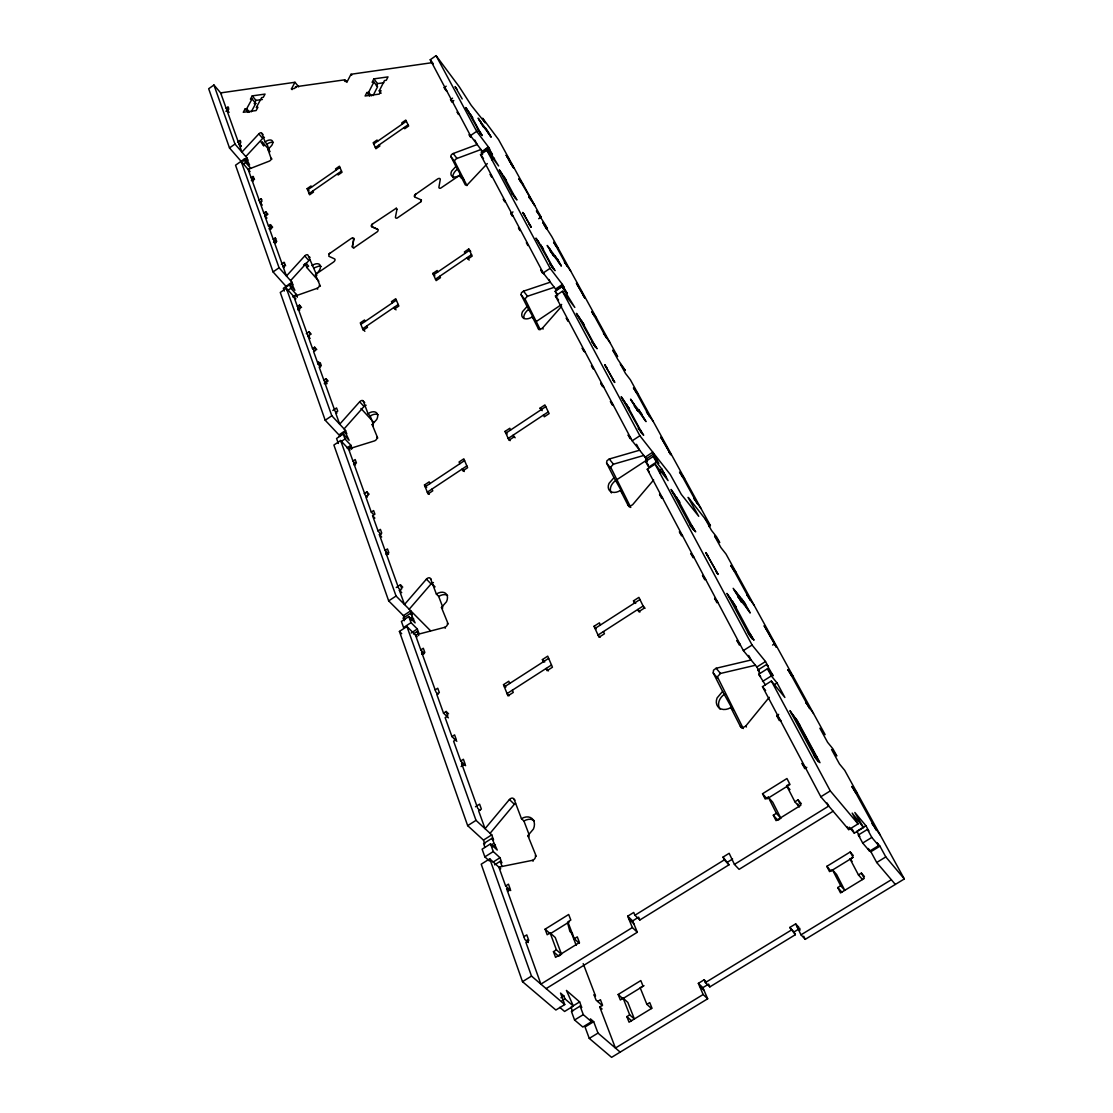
<?xml version="1.0" encoding="UTF-8"?>
<svg xmlns="http://www.w3.org/2000/svg" width="1113" height="1113" viewBox="0 0 1113 1113"><rect width="100%" height="100%" fill="white"/><g stroke="black" fill="none" stroke-linecap="round" stroke-linejoin="round"><path stroke-width="1.5" d="M237.598 142.172L240.005 140.475L240.825 142.714L239.003 143.994L241.911 152.091L258.828 133.894A2.268 1.141 -40.3 0 1 261.778 133.129L265.089 141.866A7.61 3.896 -40.4 0 1 271.6 140.28A7.61 3.896 -40.4 0 1 271.822 145.344L267.969 149.476L271.308 159.034A2.296 1.183 -40.5 0 1 269.109 161.204L248.129 169.371L251.148 177.788L253.333 180.292M464.051 179.875L460.226 174.908L440.623 188.18A2.518 1.419 -38.5 0 1 438.925 187.081L440.261 179.596A2.518 1.405 -38.5 0 0 437.492 179.04L414.912 194.803L414.843 197.084L421.396 199.992L420.839 201.787L397.118 218.106A2.504 1.419 -39.4 0 1 395.477 216.965L396.938 209.411L396.256 208.242L371.825 224.478L371.7 226.788L377.585 229.292A2.504 1.405 -39.9 0 1 377.474 231.629L353.92 247.823L352.334 246.655L353.851 238.252L351.318 238.391L329.031 253.945L328.864 256.282L334.554 258.884A2.49 1.405 -40.8 0 1 333.497 262.084L315.355 274.563L320.391 286.305M421.396 199.992L420.839 201.787M352.334 246.655L353.934 239.031L352.362 237.89M376.403 85.882L377.557 83.614L383.832 82.752M373.092 95.579L377.571 86.772L373.871 82.042L372.118 82.279L373.857 78.87L387.992 76.894L386.253 80.317L384.472 80.567L379.241 90.876L381.091 93.255M373.871 82.042L368.626 92.309L366.873 92.546L365.106 95.996L379.255 94.104L381.008 90.64L379.241 90.876M431.9 62.704L351.012 74.265L347.52 80.999C342.776 83.252 344.474 77.367 347.019 82.39M292.079 89.638L291.453 88.873L294.987 82.279L298.701 86.842M344.96 79.788L295.627 86.758L294.75 88.4L291.453 88.873M262.39 99.488L255.976 100.379L254.195 103.634L255.795 103.426L252.039 98.932L250.439 99.154L252.22 95.885L265.047 94.09L263.266 97.374L261.666 97.596L256.296 107.474L257.91 107.265L256.115 110.563L243.274 112.288L245.069 108.991L246.669 108.782L252.039 98.932M251.218 111.857L255.795 103.426M371.269 225.438L372.73 223.643M748.687 655.432L751.108 659.995L716.118 668.259L713.516 670.179L713.224 672.962L722.587 691.396L717.078 697.976A11.533 8.96 -40.7 0 0 719.388 708.091A11.533 8.96 -40.7 0 0 730.796 707.548L740.395 726.441L742.788 727.693L745.682 726.135L769.25 697.308M514.957 800.136L514.136 799.357A3.395 2.518 -48.7 0 0 509.406 799.537L485.045 828.684L478.618 810.821L481.373 809.068L479.592 804.143L475.488 806.758M490.068 833.317L514.345 804.254A3.381 2.518 -48.8 0 1 515.611 803.21M536.216 856.231L527.882 835.64L533.461 829.004A11.464 8.598 -49.4 0 0 532.028 818.542A11.464 8.598 -49.4 0 0 521.454 818.681L514.136 799.357M653.651 479.967L632.601 504.746L630.055 506.178L628.052 505.302L620.484 490.402A10.254 7.081 -39 0 1 610.661 491.529A10.254 7.081 -39 0 1 609.034 483.362L614 477.644L606.585 463.05L606.933 460.74L609.242 459.015L639.627 450.209L636.497 444.31M409.194 609.242L431.065 583.935A2.991 2.017 -44.4 0 1 433.444 582.572M431.329 579.497L430.55 578.69A3.005 2.003 -44.4 0 0 426.432 579.136L404.492 604.512L399.386 590.293L401.821 588.694L400.402 584.77L396.242 587.511M448.177 623.976L441.458 607.489L446.494 601.73A10.142 6.859 -44.7 0 0 445.534 593.271A10.142 6.859 -44.7 0 0 436.366 594.05L430.55 578.69M548.904 279.474L550.323 282.173L523.513 291.161L521.441 292.733L521.065 294.681L527.075 306.52L522.554 311.584A9.238 5.732 -38.4 0 0 523.722 318.318A9.238 5.732 -38.4 0 0 532.32 316.857L538.442 328.905L540.167 329.531L542.421 328.182L561.564 306.353M364.744 402.739L363.297 401.153A2.713 1.642 -42.3 0 0 359.666 401.765L339.702 424.192L335.542 412.617L337.726 411.142L336.571 407.942L332.829 410.474M344.098 428.908L364.007 406.509A2.699 1.642 -42.3 0 1 366.135 405.243M487.313 163.583L466.806 185.356L465.304 184.911L460.226 174.908M377.724 438.077L372.173 424.568L376.737 419.476A9.113 5.579 -42.4 0 0 376.111 412.464A9.113 5.579 -42.4 0 0 368.027 413.646L363.297 401.153M316.843 275.398L308.023 255.211A2.463 1.363 -41.1 0 0 304.767 255.92L286.444 276.024L282.994 266.41L284.984 265.047L284.024 262.39L281.38 264.212M290.576 280.643L308.844 260.567A2.463 1.363 -41.1 0 1 309.762 259.802M474.82 140.085L477.185 144.537L453.2 153.511A2.49 1.391 -38.1 0 0 450.932 156.627L455.913 166.421L451.767 170.957A8.403 4.73 -38.1 0 0 452.281 176.466A8.403 4.73 -38.1 0 0 459.224 175.604L460.184 176.842M245.792 156.585L262.668 138.415A2.254 1.155 -40.3 0 1 264.435 137.289M329.031 253.945L329.935 253.11M221.543 93.951L213.933 85.005L208.674 88.734L229.487 147.932L250.077 171.639M228.304 110.841L226.203 108.364L227.97 107.126L228.61 107.864M225.911 111.258L228.749 109.255L227.97 107.126M229.487 147.932L234.982 144.064L213.933 85.005M243.886 160.787L246.627 158.867L249.576 164.947L244.387 158.964L235.553 165.211L273.061 271.92L285.971 286.291M242.982 160.954L247.086 158.074L234.982 144.064M242.857 164.348L245.625 162.415L244.387 158.964M251.148 177.788L253.013 176.48L253.667 177.231M251.371 180.584L253.861 178.845L253.013 176.48M482.207 151.187L470.451 135.633L430.244 59.74L436.087 55.65L459.21 86.717L471.23 105.345L485.157 122.806L482.68 118.256L498.541 139.57L541.085 217.091L538.678 218.718M258.564 200.604L261.082 198.851L261.75 199.603M266.049 215.602L263.823 213.07L260.066 202.608L261.958 201.286L261.082 198.851M263.823 213.07L265.743 211.734L267.955 214.28M446.049 90.682L444.212 87.565L446.188 86.202M271.155 229.041L268.47 225.995L264.713 215.546L266.633 214.225L265.743 211.734M312.99 190.88L313.476 192.104L309.595 194.803L307.16 188.64L311.028 185.954L311.515 187.179M307.647 189.864L339.938 167.423M373.704 143.953L406.356 121.261M309.108 193.565L341.496 171.068M375.345 147.542L408.081 124.809M268.47 225.995L270.403 224.659L272.643 227.191M453.798 100.518L451.808 101.895L450.556 99.544L452.546 98.167M276.205 242.676L273.269 239.365L269.374 228.527L271.308 227.177L270.403 224.659M269.332 229.083L270.682 228.708M273.269 239.365L275.231 238.015L275.899 238.78M273.548 242.397L276.149 240.589L275.231 238.015M273.061 271.92L279.071 267.76L241.131 161.315M470.451 135.633L476.67 131.348L436.087 55.65M303.529 264.964L306.047 263.224L308.621 266.16L306.743 267.468L318.833 281.213M279.071 267.76L291.954 282.173L283.356 288.309L284.316 291.05M476.67 131.348L488.384 146.93L481.206 152.091L482.555 154.637M285.568 287.474L291.55 283.342L292.928 284.886L291.954 282.173M482.291 152.036L488.482 147.779L489.734 149.434L488.384 146.93M286.375 288.253L280.267 292.455L325.191 420.241L338.964 434.905L345.559 430.481L331.813 415.775L286.375 288.253L295.905 298.854M486.812 150.283L550.114 268.33L562.427 284.427L555.596 289.018L543.241 272.963L480.524 154.61L486.812 150.283L498.624 165.948L487.424 147.806L492.447 154.484L488.482 147.779M287.224 290.757L290.855 288.267L289.38 284.163L294.889 290.326L291.55 283.342M461.144 178.08L462.145 177.398L455.913 166.421M292.761 296.921L296.378 294.43L290.855 288.267M492.002 159.994L494.492 158.283M299.508 308.871L297.421 306.548L299.453 305.143L301.553 307.466M297.755 309.831L300.468 307.953L299.453 305.143M306.312 333.691L309.08 331.799L311.195 334.137M314.673 350.971L312.544 348.633L308.051 336.126L310.124 334.707L309.08 331.799M312.544 348.633L314.645 347.2L316.774 349.538M512.3 216.172L510.839 213.404L512.996 211.929M439.788 276.247L440.456 277.68L436.143 280.629L432.86 273.436L437.145 270.515L437.812 271.934M470.716 251.482L468.74 248.992L464.413 251.928L465.109 253.347M360.876 324.342L396.381 300.162M433.514 274.869L469.422 250.397M398.231 304.531L362.629 328.78L364.869 331.312M435.475 279.182L471.509 254.654M320.474 366.942L318.095 364.09L320.224 362.657L321.309 365.676L319.181 367.123L323.855 380.117L327.097 383.637M323.855 380.117L325.998 378.67L328.154 381.022M324.259 383.693L327.111 381.759L325.998 378.67M325.191 420.241L331.813 415.775M543.241 272.963L550.114 268.33M338.672 436.616L345.267 432.164L346.741 433.736L345.559 430.481M555.902 290.34L562.747 285.735L564.054 287.446L562.427 284.427M345.267 432.164L349.106 440.303L343.221 434.014L336.571 438.494L338.338 443.461M557.627 295.905L555.178 291.3L562.065 286.667L567.338 293.54L562.747 285.735M349.885 450.334L340.634 440.511L333.9 445.047L388.674 600.881L404.061 616.268M647.21 459.794L632.184 440.804L555.429 295.975L562.413 291.272L574.823 307.438L562.065 286.667M340.995 441.666L345.002 438.967L343.221 434.014M346.908 447.927L350.901 445.256L345.002 438.967M535.896 321.768L561.675 304.447M347.966 448.789L350.623 447.009L352.098 448.567L350.901 445.256M355.172 463.411L352.946 461.06L355.2 459.544L356.424 462.952L353.837 464.678M364.229 493.602L366.859 491.849L369.113 494.214M373.565 514.484L371.283 512.119L373.62 510.575L374.914 514.178L372.591 515.736L378.058 530.957L381.036 534.643M432.039 489.038L432.762 490.833L428.032 493.977L424.47 484.99L429.173 481.859L429.896 483.64M515.152 437.771L513.023 435.266L513.83 437.019L509.031 440.205L505.024 431.427L509.796 428.268L510.603 430.008M540.932 409.848L540.097 408.123L544.897 404.923L549.126 413.591L544.299 416.791L543.464 415.052M425.18 486.784L464.58 460.587M505.831 433.18L545.746 406.648M466.848 465.93L427.309 492.169L429.298 494.325M548.278 411.852L508.224 438.439L510.13 440.665M378.058 530.957L380.409 529.385L381.745 533.085L379.38 534.643L385.084 550.504L388.548 554.065M385.084 550.504L387.463 548.932L388.827 552.702L386.1 554.511M388.674 600.881L396.061 596.025L340.634 440.511M632.184 440.804L639.878 435.753L562.413 291.272M404.228 620.762L403.282 618.077L410.641 613.249L412.2 614.821L410.753 610.814L403.421 615.628L404.367 618.299M647.098 461.7L645.763 459.196L653.414 454.187L654.792 455.94M647.738 459.446L616.073 480.19A10.254 7.081 -39 0 0 611.482 492.948M408.819 616.574L401.417 621.43L403.574 627.537L411.017 622.668L408.819 616.574L415.121 622.89L410.641 613.249M655.084 464.135L752.082 645.039L765.521 661.525L768.053 666.242L766.634 664.489L757.953 669.984L759.386 671.723L756.868 667.007L743.359 650.576L647.265 469.255L655.084 464.135L668.078 480.607L661.901 469.13L656.378 462.118L648.642 467.168L645.61 461.478L653.317 456.427L658.84 463.453L652.788 452.198L645.15 457.206L647.154 460.949L645.763 459.196M409.626 618.884L412.088 617.27M411.198 620.456L413.66 618.842M484.809 843.891L483.459 840.106L467.669 825.665L399.414 631.433L406.927 626.508L417.208 636.733M411.142 633.019L417.319 628.984L411.017 622.668M659.327 470.813L661.901 469.13M413.507 633.923L417.222 631.488L418.794 633.06L417.319 628.984M659.995 472.872L662.569 471.189L663.96 472.942M424.387 653.442L420.797 649.909L423.316 648.267L424.832 652.468L421.952 654.347M435.169 689.893L437.743 688.237L439.329 692.62L436.755 694.289L443.531 713.155L448.4 717.857M708.911 526.519L710.386 525.573L630.389 379.811L625.464 373.384L620.317 364.007L625.242 370.42L617.771 359.36L612.72 350.15L617.618 356.55L551.7 236.429L542.713 222.377L547.415 228.638L545.3 224.756L536.396 210.844L541.085 217.091M443.531 713.155L446.132 711.471L448.567 713.823M512.37 690.185L513.26 692.439L507.945 695.862L503.507 684.662L508.794 681.239L509.684 683.479M543.325 661.79L542.393 659.592L547.721 656.155L552.438 667.23L547.081 670.68L546.135 668.454L548.459 670.902M603.427 631.572L604.442 633.77L599.044 637.248L594.036 626.299L599.406 622.849L600.408 625.019M634.549 603.023L633.492 600.867L638.904 597.389L644.177 608.199L638.751 611.691L637.693 609.521L639.905 612.08M504.384 686.888L548.653 658.367M595.038 628.483L639.947 599.545M551.491 665.004L507.055 693.608L509.156 695.75M446.132 711.471L447.76 715.965L445.144 717.648L451.948 736.583L454.591 734.886L456.247 739.491L453.603 741.188L460.712 760.986L465.651 765.674M460.712 760.986L463.398 759.275L465.095 763.991L461.074 766.565M467.669 825.665L476.016 820.364L491.751 834.861L493.56 839.898L491.89 838.353L483.585 843.612L484.934 847.41M743.359 650.576L752.082 645.039M772.589 645.053L774.175 644.037L776.457 647.251L764.158 625.617L776.123 646.472M483.459 840.106L491.751 834.861M756.868 667.007L765.521 661.525M491.89 838.353L497.233 850.04L490.499 843.877L482.124 849.177L484.851 856.871L489.372 860.961M765.41 684.968L758.69 674.255L767.441 668.732L773.173 675.744L766.634 664.489M490.944 845.17L493.713 843.417M492.614 846.701L495.396 844.948M484.851 856.871L493.268 851.556L500.001 857.72L501.866 862.867L500.182 861.323L494.575 864.857M762.516 681.462L771.309 675.925L777.041 682.937L784.874 697.475L771.379 681.031L762.475 686.651L820.824 796.769L848.774 829.63L858.04 823.912L852.182 813.102L863.493 827.515L854.325 833.164L849.275 827.223M500.725 868.808L489.734 858.833L481.219 864.203L522.498 981.666L555.874 1010.02L564.736 1004.566L560.521 993.06L563.901 995.982L564.945 998.848L573.348 1006.069L564.583 1011.467L559.756 1007.348M493.031 862.116L500.001 857.72M774.133 684.773L777.041 682.937M535.381 855.452A3.492 2.643 -50.3 0 1 532.292 860.363L498.847 867.097L505.622 885.962L508.474 884.167L510.394 889.482L507.542 891.276M779.35 720.64L776.707 715.631L778.683 714.393M523.861 936.715L526.783 934.892L528.8 940.471L525.865 942.294L540.904 984.129L632.351 927.546L637.318 932.249L546.135 988.608M550.128 932.917L556.417 949.834L561.564 954.398L555.248 937.494L550.128 932.917L547.179 934.753L545.106 929.174L568.687 914.483L570.816 920.048L567.853 921.884L574.294 938.732L579.386 943.337M768.276 797.158L776.401 813.297L780.923 818.389L772.77 802.264L768.276 797.158L765.215 799.064L762.544 793.736L786.947 778.53L789.687 783.83L786.627 785.736L794.905 801.805L799.371 806.939L797.868 804.017M806.786 767.344L804.741 768.61L801.972 763.365L806.355 768.554M569.327 921.87L550.239 933.751L545.106 929.174M789.952 784.582L767.052 798.828L762.544 793.736M574.294 938.732L577.285 936.882L579.456 942.558L555.554 957.375L553.453 951.685L556.417 949.834M794.905 801.805L798.007 799.885L800.804 805.297L776.053 820.643L773.326 815.203L776.401 813.297M560.576 955.01L558.601 956.234L553.453 951.685M779.893 819.015L777.848 820.281L773.326 815.203M632.351 927.546L627.69 916.194L633.728 912.437L634.897 915.262L639.85 919.992L729.015 864.801L723.033 857.093L729.168 853.295L734.413 864.398L739.088 869.35L833.122 811.224M522.498 981.666L531.513 976.087L564.736 1004.566M820.824 796.769L830.284 790.898L858.04 823.912M634.897 915.262L724.326 859.862L729.015 864.801M627.69 916.194L632.643 920.896L638.667 917.168L639.85 919.992M727.721 862.032L732.604 858.999M734.413 864.398L828.726 806.049L827.112 803.016M560.966 997.791L563.901 995.982M562.009 1000.657L564.945 998.848M620.178 1052.119L597.987 1033.087L593.688 1021.678L590.433 1018.868L591.49 1021.706L582.822 1027.035L574.572 1019.995L571.428 1011.453L580.11 1006.124L581.751 1007.543L579.65 1001.895L570.997 1007.223L572.555 1011.467M865.928 825.721L856.871 831.286L859.751 836.628L858.36 834.987L867.444 829.408L868.822 831.049L865.928 825.721L854.84 812.476L863.493 827.515M597.625 1001.45L600.436 999.724L602.55 1005.22L599.726 1006.945L615.419 1048.029L703.152 994.521L707.673 998.792L611.594 1057.35L589.278 1038.401L585.035 1026.979L593.688 1021.678M574.572 1019.995L583.295 1014.639L591.49 1021.706M862.7 843.042L871.813 837.435L878.672 845.602L869.601 851.167L862.7 843.042L858.36 834.987M623.169 998.236L629.708 1014.861L634.396 1019.021L627.829 1002.41L623.169 998.236L620.331 999.975L618.174 994.479L640.81 980.581L643.022 986.048L640.184 987.788L646.876 1004.357L651.508 1008.559M832.468 869.823L840.705 885.753L844.809 890.372L836.573 874.456L832.468 869.823L829.547 871.618L826.834 866.345L850.221 851.988L853.254 855.507M862.505 879.562L858.443 874.901L850.068 859.027L853.003 857.219L850.221 851.988M644.01 985.673L622.849 998.653L618.174 994.479M852.808 857.567L830.938 870.992L826.834 866.345M869.601 851.167L868.14 848.482L870.881 851.709L879.938 846.172L885.809 856.927L904.326 878.95L805.242 939.33L800.998 934.837L795.656 923.887L789.785 927.477L795.364 934.697L709.857 986.883L705.35 982.584L704.153 979.802L698.352 983.349L703.152 994.521M589.278 1038.401L597.987 1033.087M870.881 851.709L876.71 862.492L885.809 856.927M646.876 1004.357L649.742 1002.604L651.995 1008.183L629.054 1022.207L626.856 1016.614L629.708 1014.861M858.443 874.901L861.406 873.093L864.245 878.435L840.524 892.932L837.755 887.562L840.705 885.753M705.35 982.584L791.093 930.218M698.352 983.349L702.86 987.634L708.647 984.115L709.857 986.883M789.785 927.477L794.042 931.971L799.899 928.395M800.998 934.837L891.346 879.729M554.288 287.307L527.506 296.239L524.974 298.854L540.222 329.545M643.773 455.454L613.458 464.204L610.661 467.14L630.779 507.472M755.435 665.254L720.514 673.448L717.398 676.801L743.289 728.542M466.973 185.593L454.744 161.566A2.49 1.391 -38.1 0 1 456.998 158.449L480.955 149.532M313.991 267.913L319.153 266.021A8.278 4.633 -41.1 0 1 321.17 266.48M319.348 285.137A2.518 1.419 -41.3 0 1 316.982 288.364L293.818 296.545L297.421 306.548M447.398 623.169A3.089 2.101 -45.1 0 1 444.588 627.37L415.441 634.98L420.797 649.909M294.987 82.279L220.638 92.894L226.203 108.364M353.92 247.823L352.418 247.448M377.585 229.292L371.227 226.273M396.256 208.242L396.938 209.411M579.65 1001.895L566.42 990.417L573.348 1006.069M602.342 1005.596L596.053 1000.072L593.966 994.605L595.538 995.996L583.184 963.621M599.726 1006.945L602.091 1009.018M626.856 1016.614L631.544 1020.76M505.622 885.962L510.728 890.553M508.85 890.664L506.582 888.619L524.863 939.497L528.313 942.53L527.312 939.748M572.611 933.946L569.898 931.484L567.533 922.649M532.292 860.363L533.141 861.142M479.967 810.417L477.741 808.344L461.561 763.337L463.759 765.424M527.882 835.64L529.12 836.809M521.454 818.681L523.945 821.046L529.301 835.153M628.845 919.018L633.812 923.72M699.548 986.132L704.07 990.417M509.406 799.537L514.345 804.254M451.948 736.583L456.859 741.286M704.153 979.802L706.393 981.958M438.119 694.192L435.962 692.091L421.549 652.009L423.677 654.11M399.414 631.433L401.696 633.687M403.282 618.077L404.854 619.635M396.061 596.025L430.536 630.737M400.75 590.433L398.677 588.332L385.766 552.396L387.811 554.497M399.386 590.293L401.723 592.659M400.402 584.77L402.739 587.135M503.507 684.662L505.872 687.069M444.588 627.37L445.381 628.163M441.458 607.489L442.626 608.686M379.38 534.643L381.676 537.023M436.366 594.05L438.703 596.457L442.779 607.197M431.552 583.254L435.072 586.885M426.432 579.136L431.065 583.935M372.591 515.736L374.872 518.101M367.207 497.261L365.189 495.146L353.544 462.758L355.534 464.858M795.656 923.887L798.842 927.268M796.991 926.614L800.177 929.995M542.393 659.592L544.716 662.04M336.905 413.118L334.957 411.017L324.412 381.662L326.332 383.748M372.173 424.568L373.258 425.75M424.47 484.99L426.696 487.411M359.666 401.765L364.007 406.509M368.027 413.646L370.212 416.039L373.314 424.206M360.96 408.443L373.801 422.453M309.414 336.752L307.522 334.679L297.922 307.953L299.787 310.012M308.051 336.126L310.165 338.463M600.046 637.276L598.029 635.05L643.119 606.029L645.081 608.31M594.036 626.299L596.29 628.817M284.984 265.047L285.665 265.812M837.755 887.562L841.873 892.181M284.344 267.134L282.521 265.075L273.742 240.658L275.551 242.69M282.994 266.41L284.024 267.565M464.288 471.536L462.09 469.088L462.841 470.869L467.599 467.71L463.829 458.82L459.085 461.965L459.836 463.745M284.024 262.39L284.705 263.155M276.149 240.589L276.831 241.354M316.982 288.364L317.678 289.143M271.308 227.177L271.989 227.942M269.374 228.527L270.056 229.292M264.713 215.546L266.953 218.092M309.386 256.769L310.054 257.548M261.402 203.401L259.635 201.383L251.58 178.97L253.319 180.974M260.066 202.608L262.278 205.14M304.767 255.92L308.162 259.802M266.633 214.225L267.301 214.976M253.861 178.845L254.515 179.596M786.627 785.736L789.966 789.59M850.068 859.027L852.085 861.365M798.007 799.885L801.346 803.739M861.406 873.093L864.439 876.585M245.625 162.415L250.828 168.411M246.627 158.867L247.907 160.369L247.086 158.074M240.005 140.475L240.658 141.212M241.173 145.859L238.599 142.867L226.593 109.436L229.111 112.399M633.492 600.867L635.704 603.427M239.003 143.994L241.145 146.485M740.395 726.441L741.87 728.166M730.796 707.548L733.008 710.136L722.587 691.396M745.682 726.135L746.42 726.998M396.019 309.873L393.946 307.452L394.572 308.913L398.857 306.005L395.755 298.715L391.498 301.623L392.11 303.07M267.969 149.476L269.903 151.744L267.009 144.133L265.089 141.866M713.224 672.962L717.635 678.137M505.024 431.427L507.166 433.945M271.322 158.324L271.962 159.076M307.16 188.64L309.122 190.963M258.828 133.894L262.028 137.664M876.71 862.492L895.339 884.432M268.776 149.448L262.181 141.713L263.781 145.956L260.971 142.061M245.069 108.991L247.907 112.357M716.118 668.259L720.514 673.448M262.418 133.88L263.058 134.645M246.669 108.782L249.507 112.135M252.22 95.885L255.976 100.379M879.938 846.172L877.211 842.917L878.672 845.602M776.707 715.631L781.062 720.862M815.759 755.755L817.206 757.494M873.413 825.081L872.091 823.495L880.202 835M814.201 755.727L820.003 762.697L797.075 720.125L791.301 713.127M762.475 686.651L765.605 690.436M798.341 723.394L799.774 725.133M855.841 793.013L851.793 786.432L857.066 792.832M432.86 273.436L434.877 275.885M540.097 408.123L542.198 410.655M758.69 674.255L760.61 676.593M628.052 505.302L629.485 507.041M740.131 644.385L736.889 640.448L739.338 645.067M620.484 490.402L622.612 493.003L614 477.644M717.815 602.286L714.602 598.335L716.953 602.759M295.627 86.758L296.253 87.51M748.326 633.172L754.03 640.198L750.134 633.867M813.492 713.447L805.756 702.428L807.064 704.042M606.585 463.05L610.8 468.239M609.242 459.015L613.458 464.204M705.698 579.414L702.498 575.463L704.779 579.776M734.775 605.319L736.194 607.072L728.125 595.594M791.468 675.591L787.74 669.567L792.957 676.036M694.067 557.46L690.881 553.509L693.107 557.724M682.533 535.687L679.361 531.75L681.532 535.854M737.766 596.805L749.035 610.87M715.631 571.039L718.052 574.433L705.823 552.618L717.746 573.682M662.694 498.262L659.536 494.325L661.623 498.248M706.115 553.342L708.216 555.985M764.492 626.382L766.44 628.803M734.316 590.433L745.571 604.512M469.157 260.094L467.168 257.604L467.863 259.037L472.204 256.073L468.74 248.992M690.074 524.807L695.681 531.847L692.091 526.018M754.169 605.347L746.767 594.787L748.061 596.415M645.61 461.478L648.392 464.984M538.442 328.905L539.123 329.754M647.265 469.255L649.269 471.787M527.075 306.52L534.351 319.403L532.32 316.857M631.21 438.856L628.108 434.933L630.041 438.605M672.127 491.417L679.806 502.394L678.429 500.641M735.832 571.929L730.685 565.432L734.135 571.011M542.421 328.182L543.102 329.045M351.012 74.265L351.75 75.211M666.019 476.767L662.569 471.189M521.065 294.681L525.072 299.759M639.878 435.753L670.165 474.333L681.309 494.381L698.741 516.307L688.084 497.372L688.724 497.984L710.386 525.573M368.626 92.309L371.422 95.871M656.809 459.683L653.414 454.187M613.458 405.369L610.383 401.459L612.247 404.979M523.513 291.161L527.506 296.239M366.873 92.546L369.655 96.094M593.452 368.236L591.42 365.634L593.201 369.001M640.351 429.91L643.676 435.294L638.194 428.296M695.263 500.085L693.983 498.457L701.065 508.599M603.789 387.101L600.714 383.206L602.55 386.642M622.139 398.426L629.485 408.944L628.135 407.205M684.592 478.562L679.542 472.093L682.756 477.268M585.201 352.056L582.169 348.16L583.922 351.458M612.512 379.352L614.738 382.482L604.707 364.674L614.543 381.954M668.83 451.864L670.944 454.855L660.802 437.061L670.708 454.285M373.857 78.87L377.557 83.614M604.902 365.189L606.919 367.791M661.011 437.604L662.889 440.025M631.474 400.833L642.298 414.801M568.228 320.614L566.225 318.04L567.908 321.212M634.243 405.953L645.081 419.921M555.178 291.3L557.293 294.041M450.932 156.627L454.104 160.745M593.966 343.736L597.069 348.745L591.699 341.802M647.724 413.354L646.472 411.74L653.261 421.493M555.429 295.975L558.545 299.995M453.2 153.511L456.998 158.449M577.257 314.937L584.283 325.024L582.962 323.299M638.375 394.364L633.422 387.936L636.427 392.75M543.728 273.784L540.765 269.944L542.351 272.935M552.131 266.021L555.025 270.696L549.794 263.851M604.707 334.874L603.483 333.274L610.007 342.665M510.839 213.404L512.773 215.936M520.397 230.321L518.449 227.789L519.938 230.6M536.73 239.545L543.478 249.229L542.184 247.531M596.485 318.026L591.629 311.654L594.439 316.162M505.177 201.606L503.257 199.074L504.69 201.787M522.915 212.792L531.221 227.219L522.804 212.43L524.835 215.324M576.562 283.537L584.951 298.075L576.423 283.147L578.357 285.916M558.295 260.498L547.179 245.458L553.481 255.753L552.716 254.348M550.212 251.051L560.59 264.713M529.148 224.367L531.082 226.913M583.003 295.293L584.812 297.672M492.043 176.814L490.137 174.296L491.515 176.911M471.189 137.33L469.102 134.576L470.409 137.038M514.22 195.582L516.933 199.964L511.827 193.217M565.585 263.517L564.388 261.945L570.663 270.974M480.524 154.61L483.487 158.519M545.551 227.553L546.733 229.125L544.132 224.965M459.196 114.695L457.123 111.954L458.389 114.333M499.96 171.124L506.429 180.459L505.163 178.776M558.323 248.505L553.592 242.217L556.236 246.46M477.282 128.927L482.249 135.563L479.689 131.459M444.212 87.565L446.87 91.099M450.556 99.544L452.615 102.285M430.244 59.74L433.263 63.775M466.43 108.768L472.663 117.755L471.425 116.1M523.444 184.939L518.797 178.734L521.301 182.727M529.858 198.351L528.689 196.792L534.727 205.515L519.966 180.292M456.998 89.29L455.064 86.605L462.201 98.96M506.318 155.403L513.538 167.868L506.234 155.124L509.128 159.674M478.757 119.314L488.635 132.544M480.663 122.82L490.555 136.064M455.203 740.507L454.41 738.935M904.326 878.95L844.725 770.363L839.466 763.949L831.55 749.494L836.809 755.922L832.886 748.785L827.627 742.357L819.878 728.208L825.123 734.65L726.024 554.065L720.904 547.568L714.602 536.063L719.708 542.56L716.577 536.856L711.471 530.372L705.294 519.075M510.742 162.623L513.455 167.576L509.017 160.314M554.775 243.803L567.087 266.244M592.853 313.254L606.348 337.879M634.66 389.536L649.533 416.665M680.808 473.721L697.267 503.744M731.978 567.06L750.301 600.491M789.047 671.181L809.568 708.605M853.115 788.046L876.237 830.242M557.53 259.106L561.355 266.118L558.114 261.444M867.444 829.408L871.813 837.435M486.27 129.372L485.644 128.204L491.195 137.233L488.19 132.892M555.067 255.837L555.818 257.242M639.711 411.462L638.792 409.765L646.013 421.632L642.493 416.582M741.745 599.044L742.886 601.145M746.35 607.517L750.204 612.999L744.43 602.397L733.161 588.318L741.648 602.328L740.493 600.199M481.136 122.5L478.131 118.145L483.682 127.188L483.042 126.006M549.683 248.742L550.434 250.147M634.076 404.2L630.542 399.136L637.791 411.031L636.859 409.32M735.888 591.726L737.029 593.827M470.145 113.707L481.011 133.908M503.758 176.16L515.667 198.281M540.626 244.651L553.731 268.984M581.25 320.113L595.733 347.006M626.229 403.671L642.312 433.555M676.301 496.69L694.275 530.094M732.382 600.881L752.611 638.445M795.642 718.386L818.556 760.958M468.907 112.065L465.791 107.571L480.426 133.477L479.773 132.252M502.492 174.491L499.264 169.816L512.564 194.566M514.387 196.598L515.11 197.947M539.332 242.954L535.965 238.112L553.217 268.762L552.424 267.273M579.929 318.388L576.409 313.351L595.274 346.922L594.384 345.28M624.866 401.932L621.193 396.673L641.923 433.625L640.949 431.802M674.909 494.937L671.069 489.456L691.173 526.852L693.983 530.372L692.884 528.327M730.977 599.128L726.942 593.396L749.564 635.467L752.43 639.001L751.192 636.692M794.195 716.633L789.966 710.637L815.606 758.343L818.514 761.835L817.109 759.219M653.317 456.427L656.378 462.118M767.441 668.732L771.309 675.925M852.155 829.129L854.325 833.164M771.379 681.031L830.284 790.898M847.313 826.917L848.774 829.63M757.953 669.984L759.845 673.546M526.338 242.69L527.854 245.556M803.725 936.214L805.242 939.33M794.042 931.971L795.364 934.697M402.419 123.988L401.849 122.806L405.772 120.079L408.666 125.992L404.715 128.732L404.144 127.536M723.033 857.093L724.326 859.862M377.613 141.226L377.07 140.043L373.161 142.756L375.902 148.752L379.825 146.026L379.269 144.815M702.86 987.634L707.673 998.792M336.056 170.122L335.542 168.912L339.423 166.213L342.011 172.292L338.115 174.991L337.601 173.781M632.643 920.896L637.318 932.249M365.134 321.448L364.535 319.988L360.292 322.881L363.214 330.255L367.485 327.347L366.887 325.872M571.442 932.889L576.186 945.299M305.31 263.67L306.743 267.468M580.11 1006.124L583.295 1014.639M296.378 294.43L297.38 297.185M314.645 347.2L315.716 350.164L313.602 351.597L318.095 364.09M350.623 447.009L351.43 449.221M366.859 491.849L368.139 495.382L365.829 496.927L371.283 512.119M417.222 631.488L418.697 635.593M500.182 861.323L502.046 866.498M318.555 361.739L320.252 366.441M352.946 461.06L348.592 448.956L374.413 440.929A2.769 1.711 -42.6 0 0 376.987 437.284M490.499 843.877L493.268 851.556M406.927 626.508L476.016 820.364M489.734 858.833L531.513 976.087M267.009 144.133A7.596 3.896 -40.4 0 1 273.381 142.492M453.186 177.843A8.389 4.73 -38.1 0 1 457.819 168.898M414.342 196.584A2.504 1.405 -39 0 1 415.817 193.968M311.946 265.576A8.292 4.633 -41.1 0 1 320.168 265.2A8.292 4.633 -41.1 0 1 316.329 273.881M523.903 318.499A9.224 5.732 -38.4 0 1 529.092 309.052M720.014 709.134A11.52 8.96 -40.7 0 1 724.813 693.969M523.945 821.046A11.436 8.584 -49.4 0 1 534.226 820.671M438.703 596.457A10.114 6.859 -44.7 0 1 447.621 595.511M370.212 416.039A9.099 5.579 -42.4 0 1 378.086 414.746"/></g></svg>
